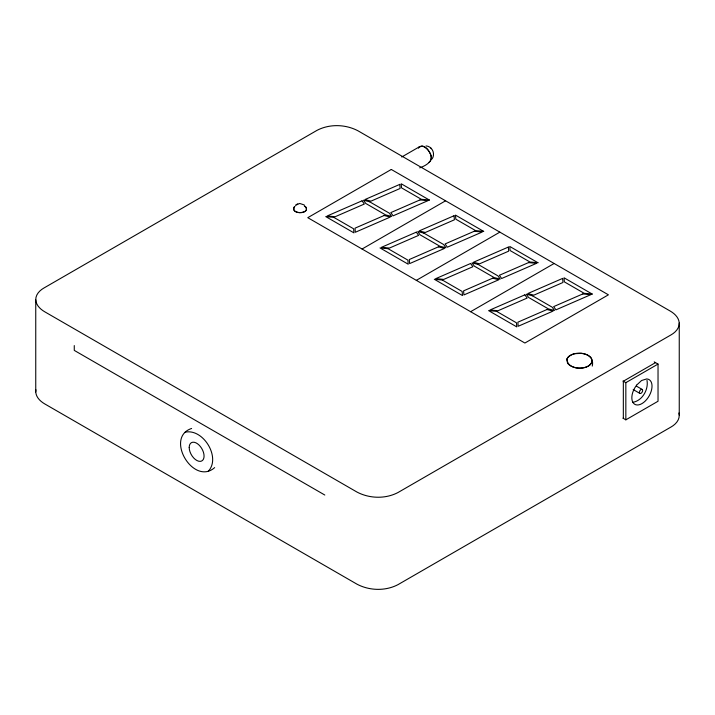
<?xml version="1.0" encoding="UTF-8"?>
<svg xmlns="http://www.w3.org/2000/svg" width="715" height="715" viewBox="0 0 715 715"><rect width="100%" height="100%" fill="white"/><g stroke="black" fill="none" stroke-linecap="round" stroke-linejoin="round"><path stroke-width="1.07" d="M35.75 299.817C35.625 294.634 39.584 290.496 43.812 288.082L317.04 130.336C329.624 123.766 345.568 124.231 358.045 130.836L670.321 311.123C674.692 313.671 678.937 317.719 679.25 323.064L679.25 415.183C679.375 420.366 675.416 424.504 671.188 426.918L397.96 584.664C385.376 591.234 369.432 590.769 356.955 584.164L44.679 403.877C40.308 401.33 36.063 397.281 35.75 391.936L35.75 299.817C36.063 305.162 40.308 309.211 44.679 311.758L356.955 492.045C369.432 498.641 385.376 499.115 397.96 492.546L671.188 334.799C675.416 332.377 679.375 328.239 679.25 323.064M35.75 391.936L35.92 389.755M592.252 360.753C589.714 371.532 566.253 370.486 567.12 358.635C573.296 349.17 595.693 352.146 592.252 366.107M432.119 158.882C435.569 153.832 432.298 146.325 426.042 145.931M418.427 148.211L419.24 146.968L421.886 146.048A9.617 5.559 59.9 0 1 426.962 148.765C430.162 152.027 433.773 159.329 428.857 162.546M294.374 206.912C290.049 215.537 312.759 213.526 304.724 206.206M295.465 205.357L299.692 203.444L304.241 204.946M418.919 147.397C422.52 143.885 427.445 148.595 429.295 151.857C435.051 160.124 427.275 165.156 419.687 167.855M191.62 428.464C164.325 437.437 193.568 486.298 214.661 467.61M208.163 471.364C221.319 457.77 203.203 428.062 185.114 432.218M401.723 157.005L419.973 146.468M362.067 249.017L445.57 200.799M416.344 280.352L499.848 232.143M470.622 311.695L554.134 263.478M655.521 362.63L623.337 381.22L623.337 418.391M622.988 381.015L625.84 382.668L658.032 364.078L658.032 401.249L625.84 419.839L622.988 418.186M296.153 204.713L297.753 203.855M632.614 402.339C642.258 400.945 648.737 389.523 646.986 380.308M654.225 361.879L658.032 364.078M636.448 386.136L642.159 389.443A2.297 1.323 -60 0 1 641.435 392.991A2.297 1.323 -60 0 1 639.451 391.847A2.297 1.323 -60 0 1 642.159 389.443M633.195 389.559L639.871 393.411M324.798 495.03L74.271 350.395L74.271 345.568M430.913 148.166L431.485 148.64M678.919 412.993L679.25 415.183M625.84 382.668L625.84 419.839M294.964 206.385A6.355 3.664 0 0 0 294.071 207.225L293.552 209.173L293.963 210.147A6.9 3.977 0 0 0 297.476 212.31C300.675 213.428 308.094 212.248 306.306 207.565A6.9 3.977 0 0 0 304.277 205.947M566.816 359.314L567.549 363.131A13.362 7.713 0 0 0 574.342 367.331C580.535 369.494 594.898 367.206 591.43 358.152A13.362 7.713 0 0 0 584.638 353.952L581.429 353.362L574.833 353.675A12.298 7.096 0 0 0 567.746 357.473L566.816 359.314M636.565 385.179L634.536 388.29A14.273 8.24 -60 0 0 635.733 404.735A14.273 8.24 -60 0 0 650.409 393.393A14.273 8.24 -60 0 0 646.655 378.932L641.561 380.523L636.565 385.179M391.293 169.464L307.781 217.682L524.899 343.03L608.411 294.821L391.293 169.464M362.067 200.799L327.166 215.984L335.183 216.725L364.31 204.052L362.067 200.799M399.792 184.39L364.891 199.574L370.987 201.147L400.123 188.474L399.792 184.39M384.152 215.501L355.015 228.174L355.346 232.259L390.247 217.074L384.152 215.501M419.955 199.923L390.828 212.596L393.08 215.841L427.972 200.665L419.955 199.923M416.344 232.143L381.444 247.327L389.461 248.06L418.597 235.387L416.344 232.143M454.07 215.724L419.169 230.909L425.273 232.482L454.4 219.809L454.07 215.724M438.429 246.836L409.293 259.518L409.632 263.594L444.524 248.418L438.429 246.836M474.233 231.258L445.105 243.931L447.358 247.184L482.25 232L474.233 231.258M470.622 263.478L435.73 278.662L443.747 279.404L472.874 266.731L470.622 263.478M508.347 247.068L473.455 262.253L479.55 263.826L508.687 251.153L508.347 247.068M492.707 278.18L463.579 290.853L463.91 294.938L498.811 279.753L492.707 278.18M528.519 262.602L499.383 275.275L501.635 278.519L536.536 263.334L528.519 262.602M524.899 294.821L490.007 309.997L498.024 310.739L527.152 298.066L524.899 294.821M562.634 278.403L527.733 293.588L533.828 295.161L562.964 282.488L562.634 278.403M546.993 309.515L517.857 322.188L518.187 326.272L553.088 311.088L546.993 309.515M582.797 293.937L553.669 306.61L555.921 309.863L590.813 294.678L582.797 293.937M429.384 200.048L421.367 199.306L401.535 187.857L401.204 183.773L429.384 200.048M333.771 217.342L325.754 216.6L353.934 232.876L353.603 228.791L333.771 217.342M483.671 231.383L475.654 230.641L455.821 219.192L455.482 215.117L483.671 231.383M388.048 248.677L380.031 247.935L408.211 264.21L407.881 260.126L388.048 248.677M537.948 262.727L529.931 261.985L510.099 250.536L509.768 246.452L537.948 262.727M442.326 280.021L434.309 279.279L462.498 295.554L462.158 291.47L442.326 280.021M592.226 294.062L584.209 293.32L564.376 281.871L564.046 277.786L592.226 294.062M496.612 311.356L488.595 310.614L516.775 326.889L516.445 322.805L496.612 311.356M369.575 201.764L363.479 200.191L365.731 203.435L385.564 214.884L391.659 216.457L389.407 213.213L369.575 201.764M423.852 233.099L417.757 231.526L420.009 234.77L439.841 246.219L445.945 247.801L443.684 244.548L423.852 233.099M478.138 264.443L472.034 262.861L474.295 266.114L494.128 277.563L500.223 279.136L497.971 275.892L478.138 264.443M532.416 295.778L526.32 294.205L528.573 297.449L548.405 308.898L554.5 310.471L552.248 307.227L532.416 295.778M189.207 447.501A10.511 6.069 60 0 0 200.352 461.363A10.511 6.069 60 0 0 200.352 446.5A10.511 6.069 60 0 0 189.207 447.501"/></g></svg>
